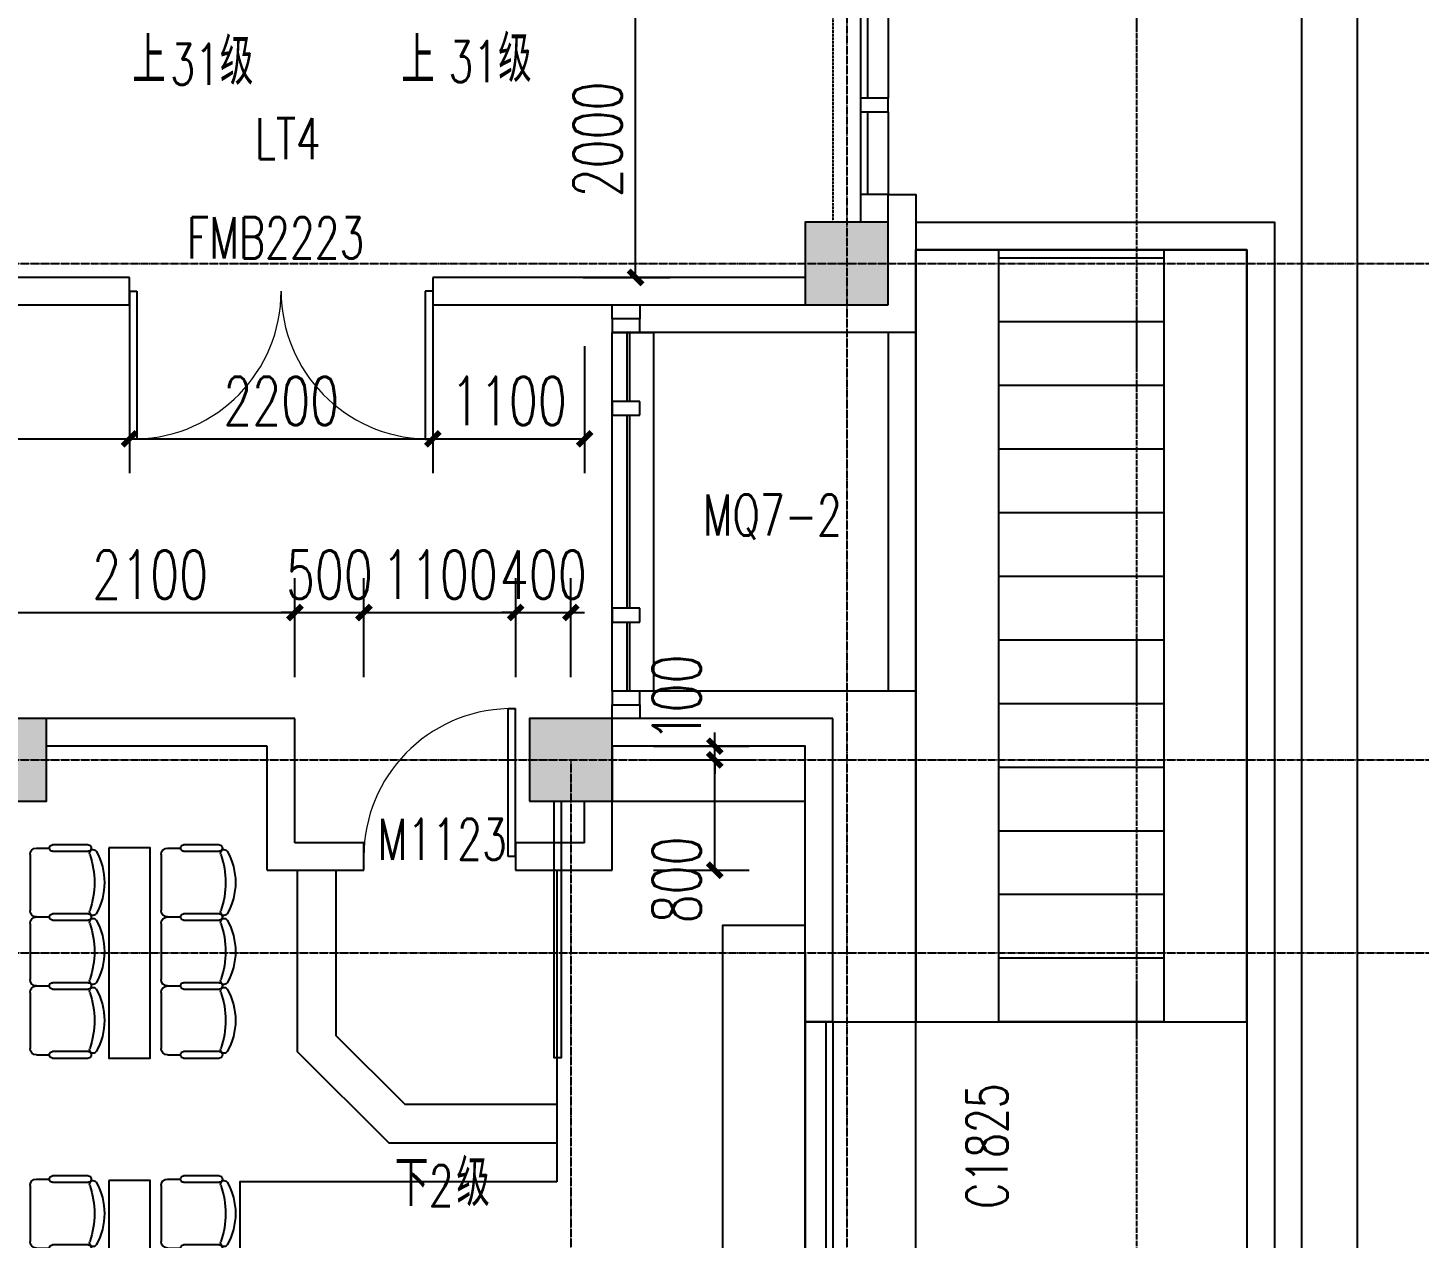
# Model space of a CAD drawing. Header units: millimetres. Extents: x 0 to 118900, y 0 to 84100.
# Drawn here: x 78461 to 88548, y 14521 to 23300 of the extents above; entities that cross this region are included whole.
import ezdxf

# ---------------------------------------------------------------- set-up
doc = ezdxf.new("R2010")
doc.units = ezdxf.units.MM
doc.linetypes.add('DASH', pattern=[0.35, 0.25, -0.1])
doc.linetypes.add('DOTE', pattern=[2.42, 2, -0.2, 0.02, -0.2])
for name, color, linetype in [('3T_BAR', 7, 'Continuous'), ('COLUMN', 2, 'Continuous'), ('CURTWALL', 4, 'Continuous'), ('DIM_SYMB', 3, 'Continuous'), ('DOOR', 4, 'Continuous'), ('DOOR_FIRE_TEXT', 7, 'Continuous'), ('DOTE', 1, 'DOTE'), ('FACADE OUTER SKIN', 6, 'Continuous'), ('FUR', 36, 'Continuous'), ('PUB_DIM', 3, 'Continuous'), ('PUB_HATCH', 8, 'Continuous'), ('PUB_TEXT', 7, 'Continuous'), ('RD-侧石线', 9, 'Continuous'), ('SEE', 5, 'Continuous'), ('STAIR', 201, 'Continuous'), ('WALL', 2, 'Continuous'), ('WINDOW', 4, 'Continuous'), ('WINDOW_TEXT', 7, 'Continuous'), ('排水', 7, 'Continuous')]:
    doc.layers.add(name, color=color, linetype=linetype)
doc.layers.add('DIM_MODI', color=6, linetype='Continuous', plot=False)
doc.styles.add('_TCH_DIM', font='SIMPLEX', dxfattribs={"bigfont": 'GBCBIG'})
doc.styles.add('_TCH_WINDOW', font='SIMPLEX', dxfattribs={"height": 3.5, "bigfont": 'GBCBIG'})
doc.styles.add('DIM_FONT', font='SIMPLEX', dxfattribs={"width": 0.7, "bigfont": 'GBCBIG'})
doc.dimstyles.new('_TCH_ARCH&&100', dxfattribs={"dimtxt": 350, "dimasz": 100, "dimexe": 250, "dimexo": 300, "dimgap": 100, "dimtad": 1, "dimdec": 0, "dimzin": 0, "dimdsep": 46, "dimtxsty": 'DIM_FONT', "dimblk": 'ARCHTICK', "dimcen": 0.09, "dimclrt": 7, "dimazin": 2, "dimtfac": 1, "dimtdec": 0, "dimtix": 1, "dimtmove": 2, "dimatfit": 3, "dimldrblk": 'ARCHTICK', "dimfxl": 1, "dimtolj": 1, "dimtzin": 0, "dimarcsym": 0})

# ---------------------------------------------------------------- blocks, each defined once
blk = doc.blocks.new('AXIS-NET-07')
at = {"layer": 'DOTE'}
for p, q in [((791444, 1612352.8), (791444, 1540142.8)), ((716444, 1555852.8), (796044, 1555852.8)), ((716444, 1552252.8), (796044, 1552252.8)), ((789444, 1552252.8), (789444, 1540152.8)), ((752544, 1550853), (796044, 1550853))]:
    blk.add_line(p, q, dxfattribs=at)
blk = doc.blocks.new('A$C2A1F14C1')
for p, q in [((0, -169.6), (0, 169.6)), ((39, 208.6), (117, 208.6)), ((136.5, 228.1), (351.1, 228.1)), ((351.1, 189.1), (136.5, 189.1)), ((39, -208.6), (117, -208.6)), ((136.5, -189.1), (351.1, -189.1)), ((351.1, -228.1), (136.5, -228.1))]:
    blk.add_line(p, q)
for centre, radius, start, end in [((39, 169.6), 39, 90, 180), ((136.5, 208.6), 19.5, 90, 270), ((351.1, 208.6), 19.5, 270, 90), ((381.2, 177.5), 21.9, 31.89079, 201.23931), ((-116.1, 0), 506.2, 340.42457, 19.57543), ((68.4, 0), 381.6, 330.29121, 29.70879), ((39, -169.6), 39, 180, 270), ((136.5, -208.6), 19.5, 90, 270), ((351.1, -208.6), 19.5, 270, 90), ((381.2, -177.5), 21.9, 158.76069, 328.10921)]:
    blk.add_arc(centre, radius, start, end)
blk = doc.blocks.new('120 SEATS')
at = {"layer": 'DIM_MODI', "ltscale": 20}
for points in [[(1002799, 1572146), (1001583, 1572146), (1000919, 1572810), (1000919, 1574126)], [(1002799, 1572426), (1001699, 1572426), (1001199, 1572926), (1001199, 1574126)], [(1002799, 1574126), (1002799, 1572146)]]:
    blk.add_lwpolyline(points, dxfattribs=at)
at = {"layer": 'FUR'}
for points in [[(999549, 1574289), (999549, 1572763), (999849, 1572763), (999849, 1574289), (999549, 1574289)], [(999549, 1571876), (999549, 1568363), (999849, 1568363), (999849, 1571876), (999549, 1571876)]]:
    blk.add_lwpolyline(points, dxfattribs=at)
at = {"layer": 'SEE'}
blk.add_lwpolyline([(1002799, 1571866), (1000499, 1571866), (1000499, 1565626)], dxfattribs=at)
at = {"layer": 'FUR', "extrusion": (0, 0, -1), "xscale": 1.198432564735413, "yscale": 1.198432564735413, "zscale": -1.198432564735413, "rotation": 180}
for p in [(-998979, 1574037), (-999929, 1574037), (-998979, 1573537), (-999929, 1573537), (-998979, 1573037), (-999929, 1573037), (-998979, 1571636), (-999929, 1571636)]:
    blk.add_blockref('A$C2A1F14C1', p, dxfattribs=at)
blk = doc.blocks.new('$DorLib2D$00000002')
for p, q in [((-0.5, 0), (-0.5, 0.4875)), ((-0.475, 0.4875), (-0.5, 0.4875)), ((-0.475, 0), (-0.475, 0.4875)), ((0.475, 0), (0.475, 0.4875)), ((0.475, 0.4875), (0.5, 0.4875)), ((0.5, 0), (0.5, 0.4875)), ((-0.5, 0), (-0.475, 0)), ((0.5, 0), (0.475, 0))]:
    blk.add_line(p, q)
at = {"lineweight": 13}
for centre, start, end in [((-0.4875, 0), 0, 88.5307), ((0.4875, 0), 91.4693, 180)]:
    blk.add_arc(centre, 0.4875, start, end, dxfattribs=at)
blk = doc.blocks.new('_FZH')
blk.add_lwpolyline([(-0.5, -0.5), (0.5, -0.5), (0.5, 0.5), (-0.5, 0.5)], close=True)
at = {"layer": 'PUB_HATCH'}
blk.add_solid([(-0.5, -0.5), (0.5, -0.5), (-0.5, 0.5), (0.5, 0.5)], dxfattribs=at)
blk = doc.blocks.new('$DorLib2D$00000001')
for p, q in [((0.45, 0.975), (0.5, 0.975)), ((0.45, 0), (0.45, 0.975)), ((0.5, 0), (0.5, 0.975)), ((0.5, 0), (0.45, 0))]:
    blk.add_line(p, q)
at = {"lineweight": 13}
blk.add_arc((0.475, 0), 0.975, 91.46928, 180, dxfattribs=at)
blk = doc.blocks.new('$WINLIB2D$00000004')
at = {"color": 0}
for points in [[(-0.5, 0.5), (-0.5, -0.5)], [(-0.5, 0.5), (0.5, 0.5)], [(0.5, -0.5), (0.5, 0.5)], [(-0.5, 0.2406), (0.5, 0.2406)], [(-0.5, -0.5), (0.5, -0.5)]]:
    blk.add_lwpolyline(points, dxfattribs=at)
blk = doc.blocks.new('_ArchTick')
at = {"color": 0, "linetype": 'ByBlock', "const_width": 0.4}
blk.add_lwpolyline([(-0.5, -0.5), (0.5, 0.5)], dxfattribs=at)
blk = doc.blocks.new('*D456')
at = {"layer": 'Defpoints', "color": 0, "transparency": 16777216}
for p in [(82188, 23490), (82867, 23490), (82188, 21490)]:
    blk.add_point(p, dxfattribs=at)
at = {"layer": 'PUB_DIM', "color": 0, "lineweight": -2, "transparency": 16777216}
for p, q in [((82488, 23490), (83117, 23490)), ((82867, 21490), (82867, 23490)), ((82488, 21490), (83117, 21490))]:
    blk.add_line(p, q, dxfattribs=at)
at = {"layer": 'PUB_DIM', "color": 0, "lineweight": -2, "transparency": 16777216, "xscale": 100, "yscale": 100, "zscale": 100}
for p, rotation in [((82867, 23490), 90), ((82867, 21490), 270)]:
    blk.add_blockref('_ArchTick', p, dxfattribs=dict(at, rotation=rotation))
at = {"layer": 'PUB_DIM', "color": 7, "transparency": 16777216, "insert": (82592, 22490), "char_height": 350, "attachment_point": 5, "rotation": 90, "style": 'DIM_FONT'}
blk.add_mtext('\\A1;2000', dxfattribs=at)
blk = doc.blocks.new('*D101')
at = {"layer": 'Defpoints', "color": 0, "transparency": 16777216}
for p in [(82698, 17990), (83441, 17990), (82698, 17190)]:
    blk.add_point(p, dxfattribs=at)
at = {"layer": 'PUB_DIM', "color": 0, "lineweight": -2, "transparency": 16777216}
for p, q in [((82998, 17990), (83691, 17990)), ((83441, 17190), (83441, 17990)), ((82998, 17190), (83691, 17190))]:
    blk.add_line(p, q, dxfattribs=at)
at = {"layer": 'PUB_DIM', "color": 0, "lineweight": -2, "transparency": 16777216, "xscale": 100, "yscale": 100, "zscale": 100}
for p, rotation in [((83441, 17990), 90), ((83441, 17190), 270)]:
    blk.add_blockref('_ArchTick', p, dxfattribs=dict(at, rotation=rotation))
at = {"layer": 'PUB_DIM', "color": 7, "transparency": 16777216, "insert": (83166, 17120), "char_height": 350, "attachment_point": 5, "rotation": 90, "style": 'DIM_FONT'}
blk.add_mtext('\\A1;800', dxfattribs=at)
blk = doc.blocks.new('*D102')
at = {"layer": 'Defpoints', "color": 0, "transparency": 16777216}
for p in [(82698, 18090), (83441, 18090), (82698, 17990)]:
    blk.add_point(p, dxfattribs=at)
at = {"layer": 'PUB_DIM', "color": 0, "lineweight": -2, "transparency": 16777216}
for p, q in [((83441, 18090), (83441, 18190)), ((82998, 18090), (83691, 18090)), ((83441, 17990), (83441, 18090)), ((82998, 17990), (83691, 17990)), ((83441, 17990), (83441, 17890))]:
    blk.add_line(p, q, dxfattribs=at)
at = {"layer": 'PUB_DIM', "color": 0, "lineweight": -2, "transparency": 16777216, "xscale": 100, "yscale": 100, "zscale": 100}
for p, rotation in [((83441, 18090), 270), ((83441, 17990), 90)]:
    blk.add_blockref('_ArchTick', p, dxfattribs=dict(at, rotation=rotation))
at = {"layer": 'PUB_DIM', "color": 7, "transparency": 16777216, "insert": (83166, 18440), "char_height": 350, "attachment_point": 5, "rotation": 90, "style": 'DIM_FONT'}
blk.add_mtext('\\A1;100', dxfattribs=at)
blk = doc.blocks.new('*D609')
at = {"layer": 'Defpoints', "color": 0, "transparency": 16777216}
for p in [(80398, 19059), (78298, 18290), (80398, 18290)]:
    blk.add_point(p, dxfattribs=at)
at = {"layer": 'PUB_DIM', "color": 0, "lineweight": -2, "transparency": 16777216}
for p, q in [((78298, 18590), (78298, 19309)), ((80398, 18590), (80398, 19309)), ((78298, 19059), (80398, 19059))]:
    blk.add_line(p, q, dxfattribs=at)
at = {"layer": 'PUB_DIM', "color": 0, "lineweight": -2, "transparency": 16777216, "xscale": 100, "yscale": 100, "zscale": 100, "rotation": 180}
blk.add_blockref('_ArchTick', (78298, 19059), dxfattribs=at)
at = {"layer": 'PUB_DIM', "color": 0, "lineweight": -2, "transparency": 16777216, "xscale": 100, "yscale": 100, "zscale": 100}
blk.add_blockref('_ArchTick', (80398, 19059), dxfattribs=at)
at = {"layer": 'PUB_DIM', "color": 7, "transparency": 16777216, "insert": (79348, 19334), "char_height": 350, "attachment_point": 5, "style": 'DIM_FONT'}
blk.add_mtext('\\A1;2100', dxfattribs=at)
blk = doc.blocks.new('*D610')
at = {"layer": 'Defpoints', "color": 0, "transparency": 16777216}
for p in [(80898, 19059), (80398, 18290), (80898, 18290)]:
    blk.add_point(p, dxfattribs=at)
at = {"layer": 'PUB_DIM', "color": 0, "lineweight": -2, "transparency": 16777216}
for p, q in [((80398, 18590), (80398, 19309)), ((80898, 18590), (80898, 19309)), ((80398, 19059), (80298, 19059)), ((80398, 19059), (80898, 19059)), ((80898, 19059), (80998, 19059))]:
    blk.add_line(p, q, dxfattribs=at)
at = {"layer": 'PUB_DIM', "color": 0, "lineweight": -2, "transparency": 16777216, "xscale": 100, "yscale": 100, "zscale": 100}
blk.add_blockref('_ArchTick', (80398, 19059), dxfattribs=at)
at = {"layer": 'PUB_DIM', "color": 0, "lineweight": -2, "transparency": 16777216, "xscale": 100, "yscale": 100, "zscale": 100, "rotation": 180}
blk.add_blockref('_ArchTick', (80898, 19059), dxfattribs=at)
at = {"layer": 'PUB_DIM', "color": 7, "transparency": 16777216, "insert": (80648, 19334), "char_height": 350, "attachment_point": 5, "style": 'DIM_FONT'}
blk.add_mtext('\\A1;500', dxfattribs=at)
blk = doc.blocks.new('*D611')
at = {"layer": 'Defpoints', "color": 0, "transparency": 16777216}
for p in [(81998, 19059), (80898, 18290), (81998, 18290)]:
    blk.add_point(p, dxfattribs=at)
at = {"layer": 'PUB_DIM', "color": 0, "lineweight": -2, "transparency": 16777216}
for p, q in [((80898, 18590), (80898, 19309)), ((81998, 18590), (81998, 19309)), ((80898, 19059), (81998, 19059))]:
    blk.add_line(p, q, dxfattribs=at)
at = {"layer": 'PUB_DIM', "color": 0, "lineweight": -2, "transparency": 16777216, "xscale": 100, "yscale": 100, "zscale": 100, "rotation": 180}
blk.add_blockref('_ArchTick', (80898, 19059), dxfattribs=at)
at = {"layer": 'PUB_DIM', "color": 0, "lineweight": -2, "transparency": 16777216, "xscale": 100, "yscale": 100, "zscale": 100}
blk.add_blockref('_ArchTick', (81998, 19059), dxfattribs=at)
at = {"layer": 'PUB_DIM', "color": 7, "transparency": 16777216, "insert": (81448, 19334), "char_height": 350, "attachment_point": 5, "style": 'DIM_FONT'}
blk.add_mtext('\\A1;1100', dxfattribs=at)
blk = doc.blocks.new('*D612')
at = {"layer": 'Defpoints', "color": 0, "transparency": 16777216}
for p in [(82398, 19059), (81998, 18290), (82398, 18290)]:
    blk.add_point(p, dxfattribs=at)
at = {"layer": 'PUB_DIM', "color": 0, "lineweight": -2, "transparency": 16777216}
for p, q in [((81998, 18590), (81998, 19309)), ((82398, 18590), (82398, 19309)), ((81998, 19059), (81898, 19059)), ((81998, 19059), (82398, 19059)), ((82398, 19059), (82498, 19059))]:
    blk.add_line(p, q, dxfattribs=at)
at = {"layer": 'PUB_DIM', "color": 0, "lineweight": -2, "transparency": 16777216, "xscale": 100, "yscale": 100, "zscale": 100}
blk.add_blockref('_ArchTick', (81998, 19059), dxfattribs=at)
at = {"layer": 'PUB_DIM', "color": 0, "lineweight": -2, "transparency": 16777216, "xscale": 100, "yscale": 100, "zscale": 100, "rotation": 180}
blk.add_blockref('_ArchTick', (82398, 19059), dxfattribs=at)
at = {"layer": 'PUB_DIM', "color": 7, "transparency": 16777216, "insert": (82198, 19334), "char_height": 350, "attachment_point": 5, "style": 'DIM_FONT'}
blk.add_mtext('\\A1;400', dxfattribs=at)
blk = doc.blocks.new('*D776')
at = {"layer": 'Defpoints', "color": 0, "transparency": 16777216}
for p in [(76198, 21290), (79198, 21290), (79198, 20319)]:
    blk.add_point(p, dxfattribs=at)
at = {"layer": 'PUB_DIM', "color": 0, "lineweight": -2, "transparency": 16777216}
for p, q in [((76198, 20990), (76198, 20069)), ((79198, 20990), (79198, 20069)), ((76198, 20319), (79198, 20319))]:
    blk.add_line(p, q, dxfattribs=at)
at = {"layer": 'PUB_DIM', "color": 0, "lineweight": -2, "transparency": 16777216, "xscale": 100, "yscale": 100, "zscale": 100, "rotation": 180}
blk.add_blockref('_ArchTick', (76198, 20319), dxfattribs=at)
at = {"layer": 'PUB_DIM', "color": 0, "lineweight": -2, "transparency": 16777216, "xscale": 100, "yscale": 100, "zscale": 100}
blk.add_blockref('_ArchTick', (79198, 20319), dxfattribs=at)
at = {"layer": 'PUB_DIM', "color": 7, "transparency": 16777216, "insert": (77698, 20594), "char_height": 350, "attachment_point": 5, "style": 'DIM_FONT'}
blk.add_mtext('\\A1;3000', dxfattribs=at)
blk = doc.blocks.new('*D777')
at = {"layer": 'Defpoints', "color": 0, "transparency": 16777216}
for p in [(79198, 21290), (81398, 21290), (81398, 20319)]:
    blk.add_point(p, dxfattribs=at)
at = {"layer": 'PUB_DIM', "color": 0, "lineweight": -2, "transparency": 16777216}
for p, q in [((79198, 20990), (79198, 20069)), ((81398, 20990), (81398, 20069)), ((79198, 20319), (81398, 20319))]:
    blk.add_line(p, q, dxfattribs=at)
at = {"layer": 'PUB_DIM', "color": 0, "lineweight": -2, "transparency": 16777216, "xscale": 100, "yscale": 100, "zscale": 100, "rotation": 180}
blk.add_blockref('_ArchTick', (79198, 20319), dxfattribs=at)
at = {"layer": 'PUB_DIM', "color": 0, "lineweight": -2, "transparency": 16777216, "xscale": 100, "yscale": 100, "zscale": 100}
blk.add_blockref('_ArchTick', (81398, 20319), dxfattribs=at)
at = {"layer": 'PUB_DIM', "color": 7, "transparency": 16777216, "insert": (80298, 20594), "char_height": 350, "attachment_point": 5, "style": 'DIM_FONT'}
blk.add_mtext('\\A1;2200', dxfattribs=at)
blk = doc.blocks.new('*D778')
at = {"layer": 'Defpoints', "color": 0, "transparency": 16777216}
for p in [(81398, 21290), (82498, 21290), (82498, 20319)]:
    blk.add_point(p, dxfattribs=at)
at = {"layer": 'PUB_DIM', "color": 0, "lineweight": -2, "transparency": 16777216}
for p, q in [((81398, 20990), (81398, 20069)), ((82498, 20990), (82498, 20069)), ((81398, 20319), (82498, 20319))]:
    blk.add_line(p, q, dxfattribs=at)
at = {"layer": 'PUB_DIM', "color": 0, "lineweight": -2, "transparency": 16777216, "xscale": 100, "yscale": 100, "zscale": 100, "rotation": 180}
blk.add_blockref('_ArchTick', (81398, 20319), dxfattribs=at)
at = {"layer": 'PUB_DIM', "color": 0, "lineweight": -2, "transparency": 16777216, "xscale": 100, "yscale": 100, "zscale": 100}
blk.add_blockref('_ArchTick', (82498, 20319), dxfattribs=at)
at = {"layer": 'PUB_DIM', "color": 7, "transparency": 16777216, "insert": (81948, 20594), "char_height": 350, "attachment_point": 5, "style": 'DIM_FONT'}
blk.add_mtext('\\A1;1100', dxfattribs=at)

msp = doc.modelspace()

# ---------------------------------------------------------------- linework, layer by layer
at = {"layer": '3T_BAR'}
for p, q in [((82697.6, 21189.9), (82697.6, 21089.9)), ((82897.6, 21189.9), (82697.6, 21189.9)), ((82897.6, 21089.9), (82897.6, 21189.9)), ((82697.6, 21089.9), (82897.6, 21089.9)), ((82697.6, 20589.9), (82697.6, 20489.9)), ((82897.6, 20589.9), (82697.6, 20589.9)), ((82897.6, 20489.9), (82897.6, 20589.9)), ((82697.6, 20489.9), (82897.6, 20489.9)), ((82697.6, 19089.9), (82697.6, 18989.9)), ((82897.6, 19089.9), (82697.6, 19089.9)), ((82897.6, 18989.9), (82897.6, 19089.9)), ((82697.6, 18989.9), (82897.6, 18989.9)), ((82697.6, 18489.9), (82697.6, 18389.9)), ((82897.6, 18489.9), (82697.6, 18489.9)), ((82897.6, 18389.9), (82897.6, 18489.9)), ((82697.6, 18389.9), (82897.6, 18389.9))]:
    msp.add_line(p, q, dxfattribs=at)
at = {"layer": '3T_BAR', "ltscale": 20}
msp.add_line((82697.6, 18489.9), (82697.6, 21089.9), dxfattribs=at)
for points in [[(82697.6, 21289.9), (82897.6, 21289.9), (82897.6, 21189.9), (82697.6, 21189.9)], [(82697.6, 18389.9), (82897.6, 18389.9), (82897.6, 18289.9), (82697.6, 18289.9)]]:
    msp.add_lwpolyline(points, close=True, dxfattribs=at)
at = {"layer": 'CURTWALL'}
for p, q in [((82802.6, 21089.9), (82802.6, 20589.9)), ((82822.6, 21089.9), (82822.6, 20589.9)), ((82802.6, 20489.9), (82802.6, 19089.9)), ((82822.6, 20489.9), (82822.6, 19089.9)), ((82802.6, 18989.9), (82802.6, 18489.9)), ((82822.6, 18989.9), (82822.6, 18489.9))]:
    msp.add_line(p, q, dxfattribs=at)
at = {"layer": 'DIM_SYMB'}
for points in [[(86097.6, 8289.9, 0, 0, 0), (86097.7, 20243.8, 0, 0, 0), (86097.6, 21328.4, 80, 0, 0), (86097.6, 21628.4, 0, 0, 0)], [(81447.6, 15229.9, 0, 0, 0), (81447.6, 15489.9, 80, 0, 0), (81447.6, 15789.9, 0, 0, 0)]]:
    msp.add_lwpolyline(points, format="xyseb", dxfattribs=at)
at = {"layer": 'DOTE', "ltscale": 20}
msp.add_line((86497.6, 78099.9), (86497.6, 2029.4), dxfattribs=at)
at = {"layer": 'FACADE OUTER SKIN', "ltscale": 20}
for points in [[(84697.6, 22089.9), (84897.6, 22089.9), (84897.6, 21089.9), (82697.6, 21089.9)], [(84297.6, 16089.9), (84897.6, 16089.9), (84897.6, 18489.9), (82697.6, 18489.9)]]:
    msp.add_lwpolyline(points, dxfattribs=at)
at = {"layer": 'FUR'}
for points in [[(82697.6, 17689.9), (84097.6, 17689.9), (84097.6, 18089.9), (82697.6, 18089.9)], [(84097.6, 16789.9), (83497.6, 16789.9), (83497.6, 14089.9), (84097.6, 14089.9)]]:
    msp.add_lwpolyline(points, close=True, dxfattribs=at)
at = {"layer": 'RD-侧石线'}
msp.add_lwpolyline([(2500, 4889.5), (81497.7, 4889.5, 0.415039), (93497.7, 16923.4), (93497.7, 19990, 0.4142005), (81497.7, 31989.5), (51597.7, 31989.5), (45797.6, 31989.5)], format="xyb", dxfattribs=at)
at = {"layer": 'SEE', "ltscale": 20}
for points in [[(84897.6, 21889.9), (87497.6, 21889.9), (87497.6, 8289.9), (87297.6, 8289.9)], [(84697.6, 21089.9), (84697.6, 18489.9)], [(82297.6, 14929.9), (82297.6, 15829.9)]]:
    msp.add_lwpolyline(points, dxfattribs=at)
for points in [[(87297.6, 8289.9), (84897.6, 8289.9), (84897.6, 21689.9), (87297.6, 21689.9)], [(82697.6, 21089.9), (82997.6, 21089.9), (82997.6, 18489.9), (82697.6, 18489.9)]]:
    msp.add_lwpolyline(points, close=True, dxfattribs=at)
at = {"layer": 'SEE'}
msp.add_lwpolyline([(84897.6, 12989.9), (84897.6, 16089.9)], dxfattribs=at)
at = {"layer": 'STAIR'}
for p, q in [((85497.6, 21689.9), (85497.6, 16089.9)), ((86697.6, 21689.9), (86697.6, 16089.9)), ((86697.6, 21628.4), (85497.6, 21628.4)), ((86697.6, 21166.9), (85497.6, 21166.9)), ((86697.6, 20705.3), (85497.6, 20705.3)), ((86697.6, 20243.8), (85497.6, 20243.8)), ((86697.6, 19782.2), (85497.6, 19782.2)), ((86697.6, 19320.7), (85497.6, 19320.7)), ((86697.6, 18859.2), (85497.6, 18859.2)), ((86697.6, 18397.6), (85497.6, 18397.6)), ((86697.6, 17936.1), (85497.6, 17936.1)), ((86697.6, 17474.5), (85497.6, 17474.5)), ((86697.6, 17013), (85497.6, 17013)), ((86697.6, 16551.5), (85497.6, 16551.5)), ((86697.6, 16089.9), (85497.6, 16089.9))]:
    msp.add_line(p, q, dxfattribs=at)
at = {"layer": 'STAIR', "linetype": 'DASH'}
msp.add_lwpolyline([(84297.6, 25389.9), (84297.6, 21889.9)], dxfattribs=at)
at = {"layer": 'STAIR'}
msp.add_lwpolyline([(84897.6, 16089.9), (87297.6, 16089.9), (87297.6, 21689.9), (84897.6, 21689.9)], close=True, dxfattribs=at)
at = {"layer": 'STAIR', "ltscale": 20}
msp.add_lwpolyline([(82327.6, 17689.9), (82327.6, 15829.9), (82277.6, 15829.9), (82277.6, 17689.9)], dxfattribs=at)
at = {"layer": 'WALL'}
for p, q in [((84697.6, 22789.9), (84497.6, 22789.9)), ((84497.6, 22789.9), (84497.6, 22689.9)), ((84697.6, 22689.9), (84697.6, 22789.9)), ((84497.6, 22689.9), (84697.6, 22689.9)), ((84697.6, 22089.9), (84497.6, 22089.9)), ((84497.6, 22089.9), (84497.6, 21889.9)), ((84697.6, 21889.9), (84697.6, 22089.9)), ((79197.6, 21489.9), (76497.6, 21489.9)), ((79197.6, 21289.9), (79197.6, 21489.9)), ((84097.6, 21489.9), (81397.6, 21489.9)), ((81397.6, 21489.9), (81397.6, 21289.9)), ((76497.6, 21289.9), (79197.6, 21289.9)), ((81397.6, 21289.9), (84097.6, 21289.9)), ((80397.6, 18289.9), (78597.6, 18289.9)), ((80397.6, 17389.9), (80397.6, 18289.9)), ((84297.6, 18289.9), (82697.6, 18289.9)), ((84297.6, 16590.1), (84297.6, 18289.9)), ((80197.6, 18089.9), (78597.6, 18089.9)), ((80197.6, 17189.9), (80197.6, 18089.9)), ((84097.6, 18089.9), (82697.6, 18089.9)), ((84097.6, 16590.1), (84097.6, 18089.9)), ((82497.6, 17389.9), (82497.6, 17689.9)), ((82697.6, 17189.9), (82697.6, 17689.9)), ((80897.6, 17389.9), (80397.6, 17389.9)), ((80897.6, 17189.9), (80897.6, 17389.9)), ((82497.6, 17389.9), (81997.6, 17389.9)), ((81997.6, 17389.9), (81997.6, 17189.9)), ((80197.6, 17189.9), (80897.6, 17189.9)), ((81997.6, 17189.9), (82697.6, 17189.9)), ((84097.6, 16589.9), (84097.6, 16089.9)), ((84297.6, 16089.9), (84297.6, 16589.9)), ((84097.6, 16089.9), (84297.6, 16089.9))]:
    msp.add_line(p, q, dxfattribs=at)
at = {"layer": '排水'}
msp.add_lwpolyline([(83997.6, 30889.9), (87597.1, 30889.9), (87597.1, 30489.9), (85497.6, 30489.9), (85497.6, 25289.9), (88097.6, 25289.9), (88097.6, 7289.9), (87697.6, 7289.9), (87697.6, 24889.9), (85097.6, 24889.9), (85097.6, 30489.9), (83997.6, 30489.9)], close=True, dxfattribs=at)

# ---------------------------------------------------------------- block references
at = {"layer": 'COLUMN', "xscale": 600, "yscale": 600, "zscale": 600, "rotation": 90}
msp.add_blockref('_FZH', (84397.6, 21589.9), dxfattribs=at)
at = {"layer": 'COLUMN', "xscale": 600, "yscale": 600, "zscale": 600}
for p in [(78297.6, 17989.9), (82397.6, 17989.9)]:
    msp.add_blockref('_FZH', p, dxfattribs=at)
at = {"layer": 'DOOR'}
ref = msp.add_blockref('$DorLib2D$00000002', (80297.6, 21389.9), dxfattribs=dict(at, xscale=-2200, yscale=-2200, zscale=200))
ref.add_attrib('A', 'FMB2223', (79614.2, 21627.9), dxfattribs={"layer": 'DOOR_FIRE_TEXT', "ltscale": 20, "height": 297.5, "style": '_TCH_WINDOW', "width": 0.705882})
ref = msp.add_blockref('$DorLib2D$00000001', (81447.6, 17289.9), dxfattribs=dict(at, xscale=-1100, yscale=-1100, zscale=-1100, rotation=180))
ref.add_attrib('A', 'M1123', (80997.6, 17266.1), dxfattribs={"layer": 'WINDOW_TEXT', "ltscale": 20, "height": 297.5, "style": '_TCH_WINDOW', "width": 0.705882})
at = {"layer": 'DOTE'}
msp.add_blockref('AXIS-NET-07', (-707046.5, -1534262.9), dxfattribs=at)
at = {"layer": 'SEE'}
msp.add_blockref('120 SEATS', (-920501.5, -1556936.1), dxfattribs=at)
at = {"layer": 'WINDOW', "xscale": -600, "yscale": 200, "zscale": -600, "rotation": 90}
for p in [(84597.6, 23089.9), (84597.6, 22389.9)]:
    msp.add_blockref('$WINLIB2D$00000004', p, dxfattribs=at)
at = {"layer": 'WINDOW'}
ref = msp.add_blockref('$WINLIB2D$00000004', (84197.6, 15189.9), dxfattribs=dict(at, xscale=-1800, yscale=-200, zscale=-1800, rotation=90))
ref.add_attrib('A', 'C1825', (85564.3, 14734.9), dxfattribs={"layer": 'WINDOW_TEXT', "ltscale": 20, "height": 297.5, "rotation": 90, "style": '_TCH_WINDOW', "width": 0.705882})

# ---------------------------------------------------------------- texts
at = {"layer": 'PUB_TEXT', "style": '_TCH_DIM'}
for s, p in [('上', (79218.3, 22894.9)), ('上', (81168.3, 22894.9)), ('下', (81122.3, 14753.5)), ('级', (81568, 14753.5))]:
    msp.add_text(s, height=337.6, dxfattribs=at).set_placement(p)
at = {"layer": 'PUB_TEXT', "style": '_TCH_DIM', "width": 0.705882}
msp.add_text('2', height=297.5, dxfattribs=at).set_placement((81368, 14753.5))
at = {"layer": 'WINDOW_TEXT', "style": '_TCH_WINDOW'}
for p in [(79853.8, 22886.9), (81871, 22906.6)]:
    msp.add_text('级', height=337.6, dxfattribs=at).set_placement(p)
at = {"layer": 'WINDOW_TEXT', "style": '_TCH_WINDOW', "width": 0.705882}
for s, p in [('31', (81511, 22906.6)), ('31', (79493.8, 22886.9)), ('LT4', (80108, 22347.5)), ('MQ7-2', (83354.5, 19616.9))]:
    msp.add_text(s, height=297.5, dxfattribs=at).set_placement(p)

# ---------------------------------------------------------------- dimensions: what is measured, and where the dimension line sits
at = {"layer": 'PUB_DIM'}
for p1, p2, distance, picture, middle in [((82187.6, 21489.9), (82187.6, 23489.9), -679.6, '*D456', (82592.1, 22489.9)), ((76197.6, 21289.9), (79197.6, 21289.9), -970.4, '*D776', (77697.6, 20594.5)), ((79197.6, 21289.9), (81397.6, 21289.9), -970.4, '*D777', (80297.6, 20594.5)), ((81397.6, 21289.9), (82497.6, 21289.9), -970.4, '*D778', (81947.6, 20594.5)), ((78297.6, 18289.9), (80397.6, 18289.9), 769.3, '*D609', (79347.6, 19334.2)), ((80397.6, 18289.9), (80897.6, 18289.9), 769.3, '*D610', (80647.6, 19334.2)), ((80897.6, 18289.9), (81997.6, 18289.9), 769.3, '*D611', (81447.6, 19334.2)), ((81997.6, 18289.9), (82397.6, 18289.9), 769.3, '*D612', (82197.6, 19334.2))]:
    dim = msp.add_aligned_dim(p1=p1, p2=p2, distance=distance, dimstyle='_TCH_ARCH&&100', dxfattribs=at)
    dim.commit()
    dim.dimension.update_dxf_attribs({"geometry": picture, "text_midpoint": middle})
for base, p1, p2, picture, middle in [((83441, 18089.9), (82697.6, 17989.9), (82697.6, 18089.9), '*D102', (83166, 18439.9)), ((83441, 17989.9), (82697.6, 17189.9), (82697.6, 17989.9), '*D101', (83166, 17119.9))]:
    dim = msp.add_linear_dim(base=base, p1=p1, p2=p2, angle=90, dimstyle='_TCH_ARCH&&100', dxfattribs=at)
    dim.commit()
    dim.dimension.update_dxf_attribs({"geometry": picture, "text_midpoint": middle, "dimtype": 161})

doc.saveas('drawing.dxf')
